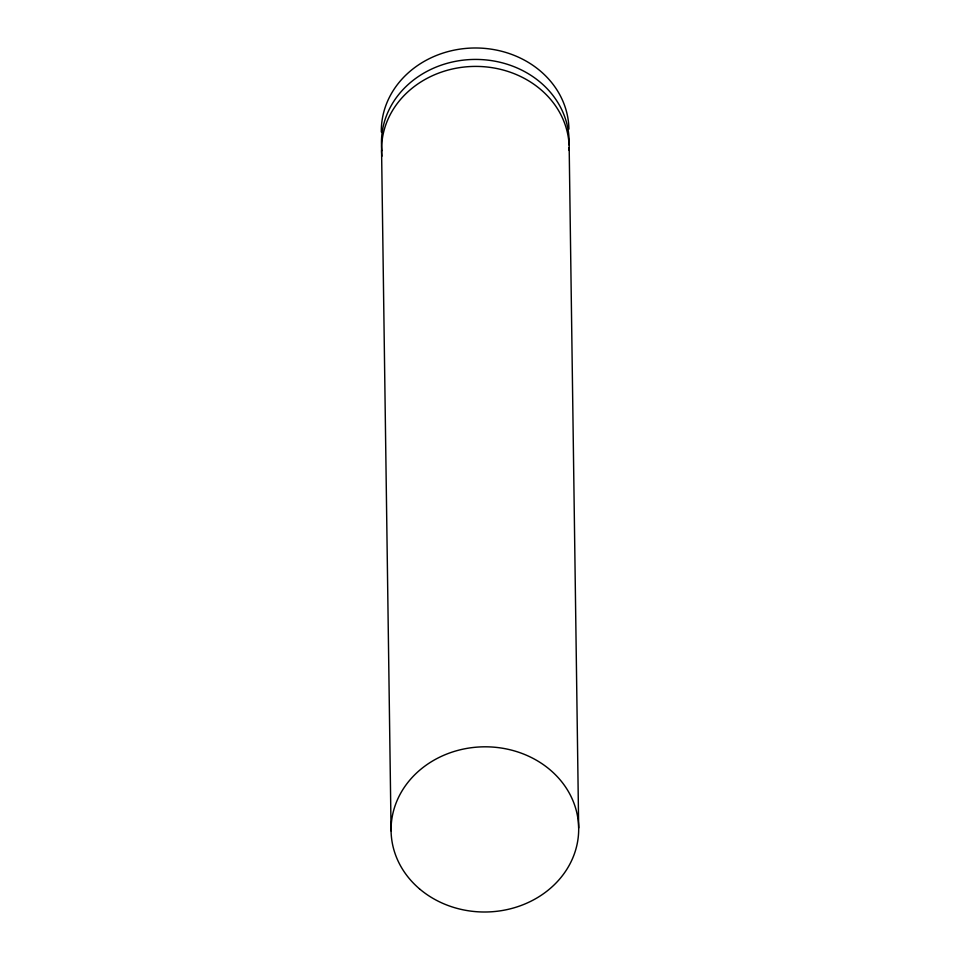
<?xml version="1.0" encoding="UTF-8"?>
<svg xmlns="http://www.w3.org/2000/svg" width="960" height="960" viewBox="0 0 960 960"><rect width="100%" height="100%" fill="white"/><g stroke="black" fill="none" stroke-linecap="round" stroke-linejoin="round"><path stroke-width="1.44" d="M569.184 147.552L578.676 827.952M381.576 150.468L391.08 830.868M381.324 132.048A93.816 82.596 -0.8 0 1 473.808 48A93.816 82.596 -0.8 0 1 568.92 129.132M381.9 156.204A93.816 82.596 -0.8 0 1 472.428 66.456A93.816 82.596 -0.8 0 1 569.172 150.42M381.948 150.648A93.816 82.596 -0.8 0 1 472.32 59.472A93.816 82.596 -0.8 0 1 569.028 144.876M419.484 888.84A93.816 82.596 -0.8 0 0 575.82 849.384A93.816 82.596 -0.8 0 0 459.324 750.012A93.816 82.596 -0.8 0 0 419.484 888.84"/></g></svg>
